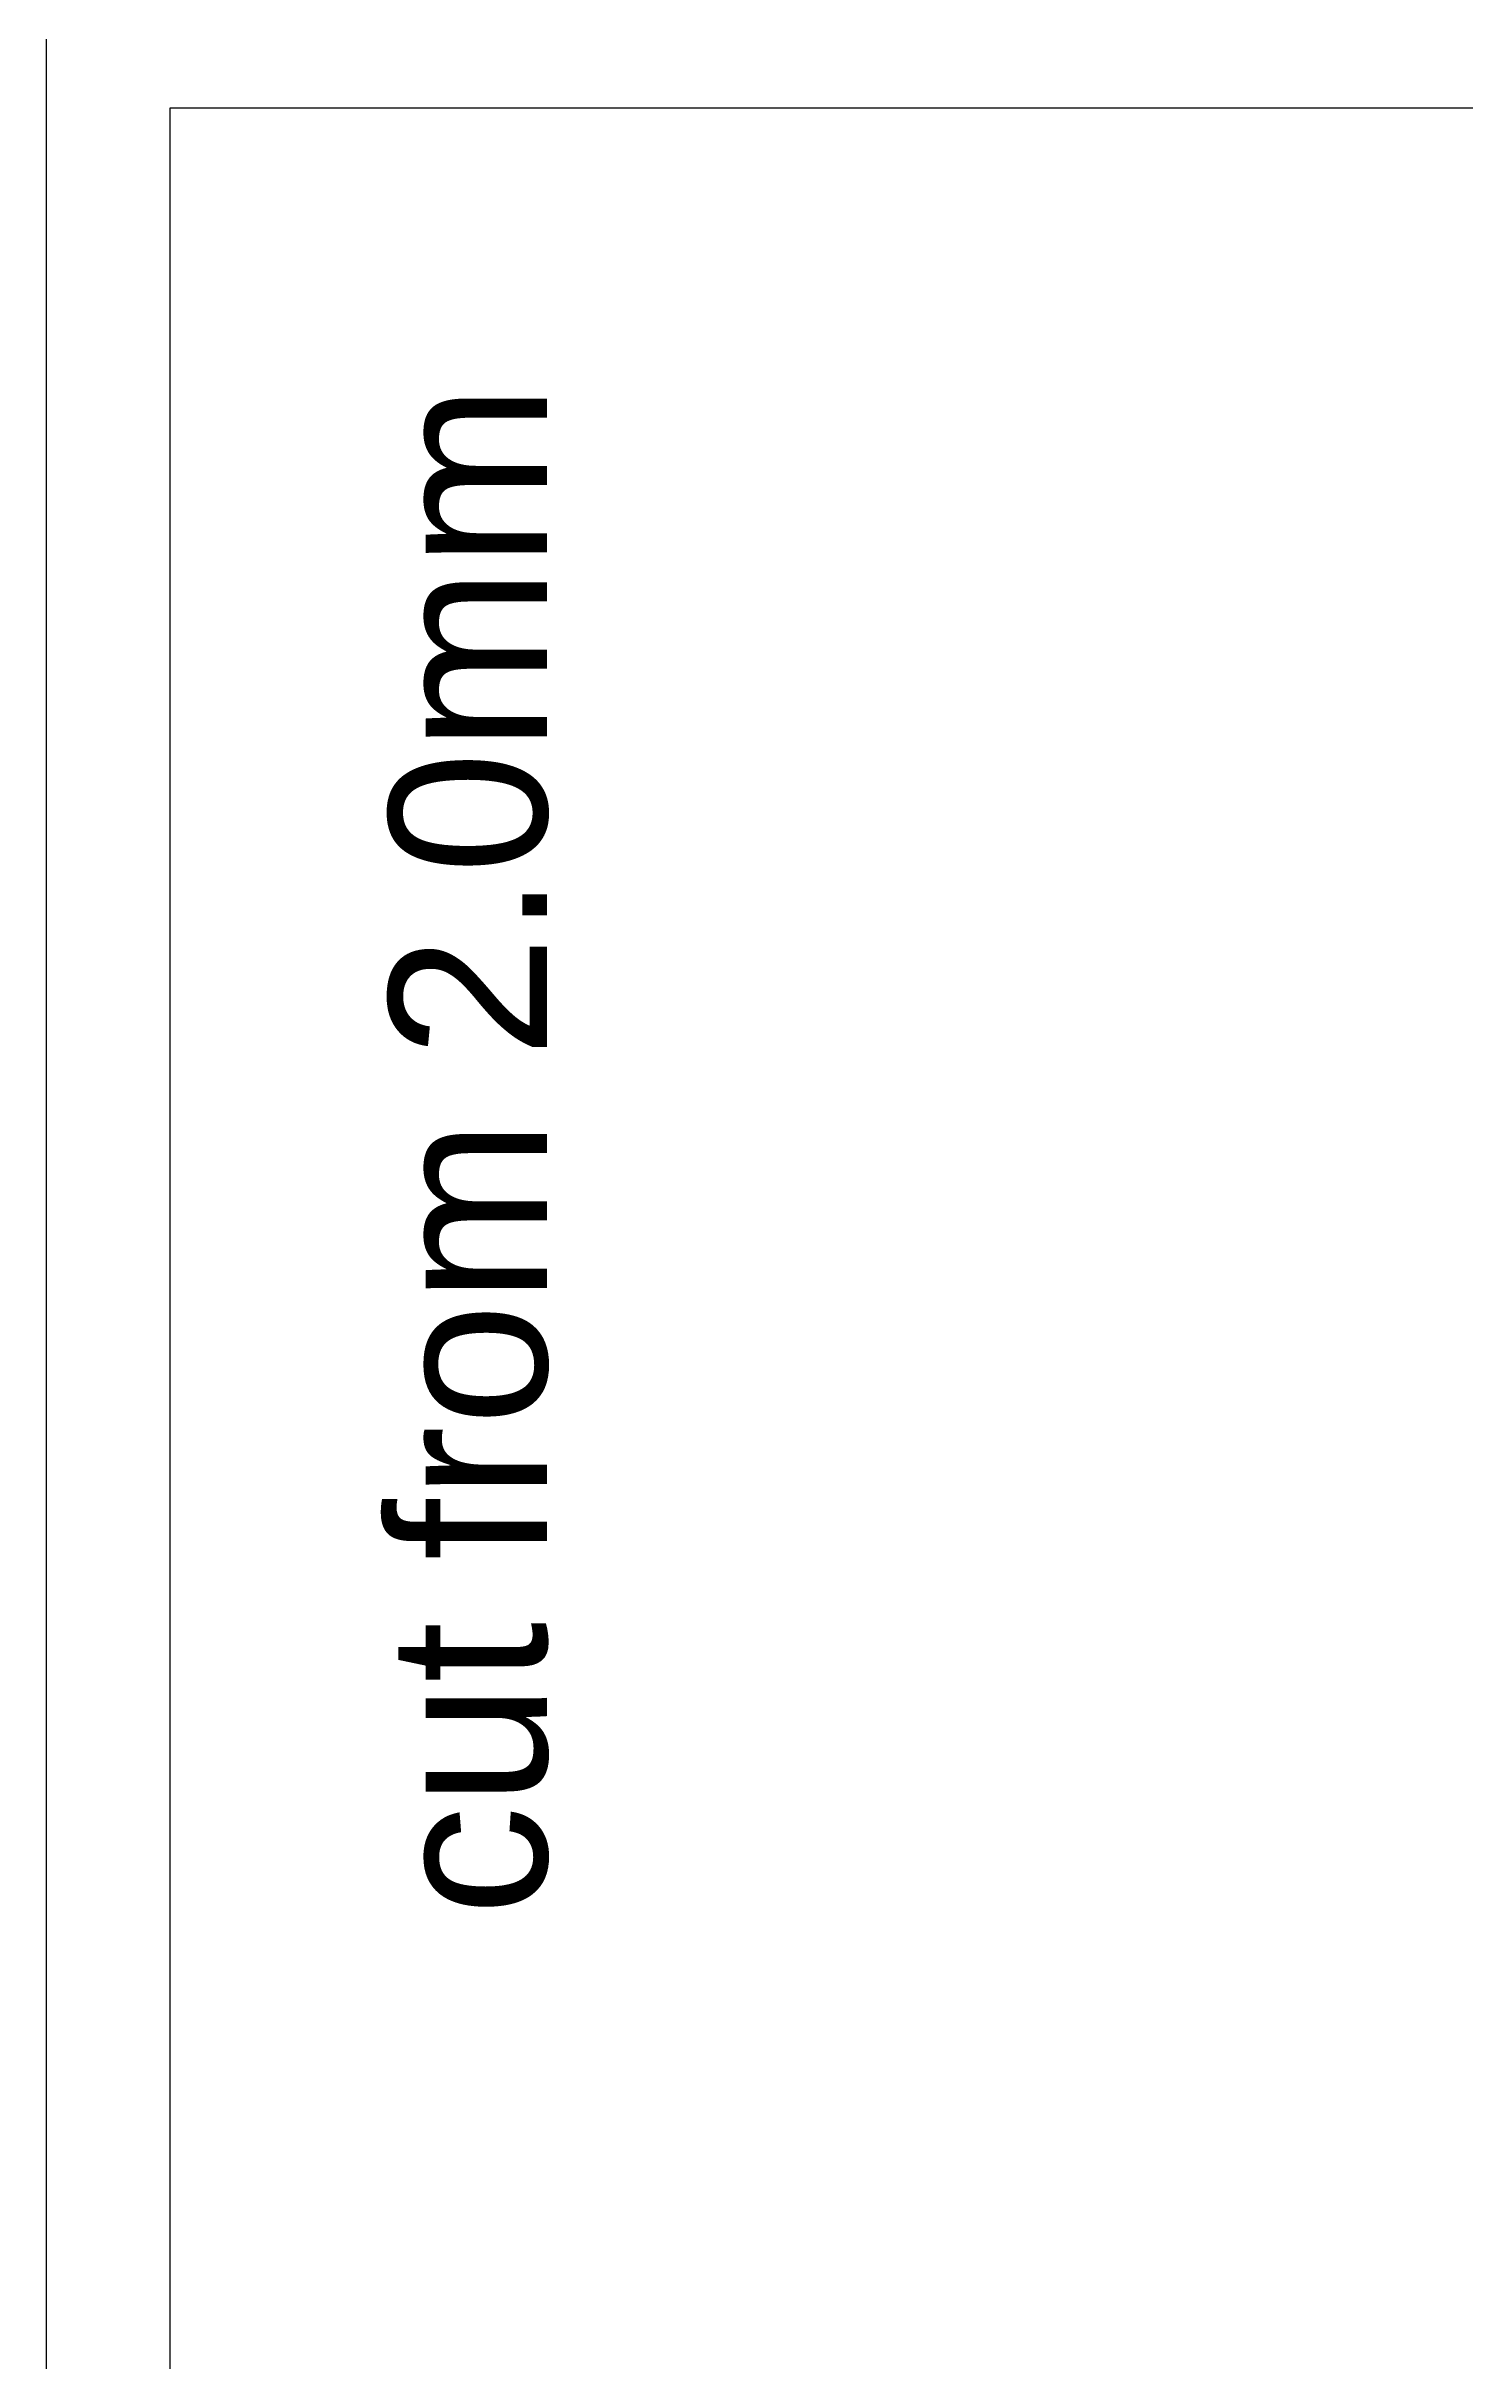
# Model space of a CAD drawing. Extents: x -1267 to 2080, y -21 to 4009.
# Drawn here: x 596.5 to 866.2, y 2571.8 to 3011.7 of the extents above; entities that cross this region are included whole.
import ezdxf

# ---------------------------------------------------------------- set-up
doc = ezdxf.new("R2010")
doc.units = 0
doc.layers.get('0').update_dxf_attribs({"true_color": 0xffffff})
doc.layers.add('Layer0', color=7, linetype='Continuous', true_color=0xffffff)
doc.styles.add('textstyle56', font='')
doc.styles.get('textstyle56').set_extended_font_data('Arial')

msp = doc.modelspace()

# ---------------------------------------------------------------- linework, layer by layer
for p, q in [((620, 2270), (620, 3000)), ((620, 3000), (630, 3000)), ((630, 3000), (1270, 3000))]:
    msp.add_line(p, q)
at = {"layer": 'Layer0'}
msp.add_line((596.48, 4008.75, -25.52), (596.48, 2191.59, -25.52), dxfattribs=at)

# ---------------------------------------------------------------- texts
at = {"insert": (661.59, 2656.46), "char_height": 1, "attachment_point": 1, "rotation": 90, "style": 'textstyle56'}
msp.add_mtext('\\H30;cut from 2.0mm\\P', dxfattribs=at)

doc.saveas('drawing.dxf')
